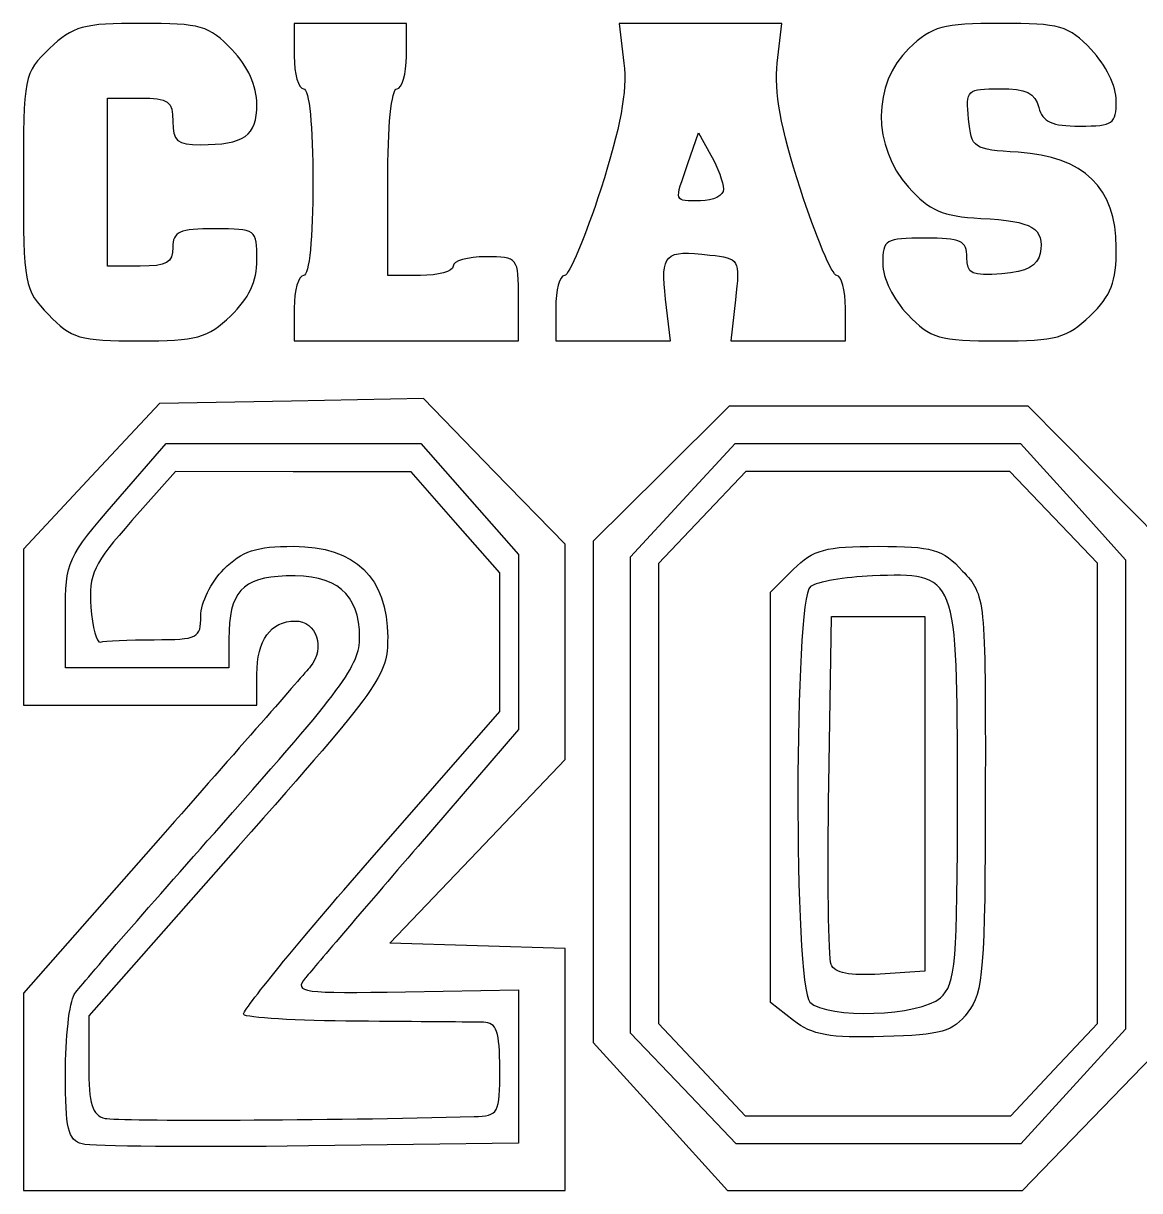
# Model space of a CAD drawing. Header units: centimetres. Extents: x -20.3 to 17.7, y -15.5 to 14.8.
# Drawn here: x 2.67 to 10.28, y 6.04 to 14 of the extents above; entities that cross this region are included whole.
import ezdxf

# ---------------------------------------------------------------- set-up
doc = ezdxf.new("R2010")
doc.units = ezdxf.units.CM
doc.header["$MEASUREMENT"] = 0
doc.layers.add('Layer 1', color=7, linetype='Continuous')

msp = doc.modelspace()

# ---------------------------------------------------------------- linework, layer by layer
at = {"layer": 'Layer 1'}
for points, knots in [([(2.83904, 12.01385), (2.67356, 12.18658), (2.66788, 12.21681), (2.66788, 12.92553), (2.66788, 12.92553), (2.66788, 13.64551), (2.67107, 13.6616), (2.84653, 13.82971), (2.84653, 13.82971), (3.00567, 13.98218), (3.07392, 14.00087), (3.47157, 14.00087), (3.47157, 14.00087), (3.87751, 14.00087), (3.93347, 13.98468), (4.08912, 13.82222), (4.08912, 13.82222), (4.19935, 13.70716), (4.26028, 13.57355), (4.26028, 13.44686), (4.26028, 13.44686), (4.26028, 13.23304), (4.17516, 13.17282), (3.87289, 13.17282), (3.87289, 13.17282), (3.71708, 13.17282), (3.68701, 13.19858), (3.68701, 13.33206), (3.68701, 13.33206), (3.68701, 13.47158), (3.65941, 13.4913), (3.46407, 13.4913), (3.46407, 13.4913), (3.46407, 13.4913), (3.24113, 13.4913), (3.24113, 13.4913), (3.24113, 13.4913), (3.24113, 13.4913), (3.24113, 12.91804), (3.24113, 12.91804), (3.24113, 12.91804), (3.24113, 12.91804), (3.24113, 12.34478), (3.24113, 12.34478), (3.24113, 12.34478), (3.24113, 12.34478), (3.46407, 12.34478), (3.46407, 12.34478), (3.46407, 12.34478), (3.64454, 12.34478), (3.68701, 12.36904), (3.68701, 12.47217), (3.68701, 12.47217), (3.68701, 12.58069), (3.72948, 12.59956), (3.97364, 12.59956), (3.97364, 12.59956), (4.25567, 12.59956), (4.26027, 12.59617), (4.26027, 12.38854), (4.26027, 12.38854), (4.26027, 12.24049), (4.20696, 12.12645), (4.08162, 12.00636), (4.08162, 12.00636), (3.92248, 11.85389), (3.85423, 11.8352), (3.45658, 11.8352), (3.45658, 11.8352), (3.05064, 11.8352), (2.99468, 11.85139), (2.83903, 12.01385), (2.83903, 12.01385), (2.83903, 12.01385), (2.83904, 12.01385), (2.83904, 12.01385)], [0, 0, 0, 0, 0.05, 0.05, 0.05, 0.05, 0.1, 0.1, 0.1, 0.1, 0.15, 0.15, 0.15, 0.15, 0.2, 0.2, 0.2, 0.2, 0.25, 0.25, 0.25, 0.25, 0.3, 0.3, 0.3, 0.3, 0.35, 0.35, 0.35, 0.35, 0.4, 0.4, 0.4, 0.4, 0.45, 0.45, 0.45, 0.45, 0.5, 0.5, 0.5, 0.5, 0.55, 0.55, 0.55, 0.55, 0.6, 0.6, 0.6, 0.6, 0.65, 0.65, 0.65, 0.65, 0.7, 0.7, 0.7, 0.7, 0.75, 0.75, 0.75, 0.75, 0.8, 0.8, 0.8, 0.8, 0.85, 0.85, 0.85, 0.85, 0.9, 0.9, 0.9, 0.9, 1, 1, 1, 1]), ([(4.51507, 12.05814), (4.51507, 12.18075), (4.54373, 12.28108), (4.57877, 12.28108), (4.57877, 12.28108), (4.61699, 12.28108), (4.64247, 12.53586), (4.64247, 12.91804), (4.64247, 12.91804), (4.64247, 13.30022), (4.61699, 13.555), (4.57877, 13.555), (4.57877, 13.555), (4.54374, 13.555), (4.51507, 13.65532), (4.51507, 13.77794), (4.51507, 13.77794), (4.51507, 13.77794), (4.51507, 14.00088), (4.51507, 14.00088), (4.51507, 14.00088), (4.51507, 14.00088), (4.89725, 14.00088), (4.89725, 14.00088), (4.89725, 14.00088), (4.89725, 14.00088), (5.27942, 14.00088), (5.27942, 14.00088), (5.27942, 14.00088), (5.27942, 14.00088), (5.27942, 13.77794), (5.27942, 13.77794), (5.27942, 13.77794), (5.27942, 13.65533), (5.25076, 13.555), (5.21572, 13.555), (5.21572, 13.555), (5.1775, 13.555), (5.15202, 13.30022), (5.15202, 12.91804), (5.15202, 12.91804), (5.15202, 12.91804), (5.15202, 12.28108), (5.15202, 12.28108), (5.15202, 12.28108), (5.15202, 12.28108), (5.37495, 12.28108), (5.37495, 12.28108), (5.37495, 12.28108), (5.49757, 12.28108), (5.59789, 12.30974), (5.59789, 12.34478), (5.59789, 12.34478), (5.59789, 12.37981), (5.69821, 12.40848), (5.82083, 12.40848), (5.82083, 12.40848), (6.04259, 12.40848), (6.04377, 12.40696), (6.04377, 12.12185), (6.04377, 12.12185), (6.04377, 12.12185), (6.04377, 11.83522), (6.04377, 11.83522), (6.04377, 11.83522), (6.04377, 11.83522), (5.27942, 11.83522), (5.27942, 11.83522), (5.27942, 11.83522), (5.27942, 11.83522), (4.51507, 11.83522), (4.51507, 11.83522), (4.51507, 11.83522), (4.51507, 11.83522), (4.51507, 12.05816), (4.51507, 12.05816), (4.51507, 12.05816), (4.51507, 12.05816), (4.51507, 12.05814), (4.51507, 12.05814)], [0, 0, 0, 0, 0.047619, 0.047619, 0.047619, 0.047619, 0.0952381, 0.0952381, 0.0952381, 0.0952381, 0.1428571, 0.1428571, 0.1428571, 0.1428571, 0.1904762, 0.1904762, 0.1904762, 0.1904762, 0.2380952, 0.2380952, 0.2380952, 0.2380952, 0.2857143, 0.2857143, 0.2857143, 0.2857143, 0.3333333, 0.3333333, 0.3333333, 0.3333333, 0.3809524, 0.3809524, 0.3809524, 0.3809524, 0.4285714, 0.4285714, 0.4285714, 0.4285714, 0.4761905, 0.4761905, 0.4761905, 0.4761905, 0.5238095, 0.5238095, 0.5238095, 0.5238095, 0.5714286, 0.5714286, 0.5714286, 0.5714286, 0.6190476, 0.6190476, 0.6190476, 0.6190476, 0.6666667, 0.6666667, 0.6666667, 0.6666667, 0.7142857, 0.7142857, 0.7142857, 0.7142857, 0.7619048, 0.7619048, 0.7619048, 0.7619048, 0.8095238, 0.8095238, 0.8095238, 0.8095238, 0.8571429, 0.8571429, 0.8571429, 0.8571429, 0.9047619, 0.9047619, 0.9047619, 0.9047619, 1, 1, 1, 1]), ([(6.29855, 12.05814), (6.29855, 12.18075), (6.32485, 12.28108), (6.35699, 12.28108), (6.35699, 12.28108), (6.38914, 12.28108), (6.50078, 12.54621), (6.60509, 12.87027), (6.60509, 12.87027), (6.74104, 13.29264), (6.78572, 13.5361), (6.76289, 13.73017), (6.76289, 13.73017), (6.76289, 13.73017), (6.73104, 14.00088), (6.73104, 14.00088), (6.73104, 14.00088), (6.73104, 14.00088), (7.28584, 14.00088), (7.28584, 14.00088), (7.28584, 14.00088), (7.28584, 14.00088), (7.84064, 14.00088), (7.84064, 14.00088), (7.84064, 14.00088), (7.84064, 14.00088), (7.80879, 13.73017), (7.80879, 13.73017), (7.80879, 13.73017), (7.78596, 13.53611), (7.83064, 13.29265), (7.96659, 12.87027), (7.96659, 12.87027), (8.0709, 12.54622), (8.18254, 12.28108), (8.21469, 12.28108), (8.21469, 12.28108), (8.24683, 12.28108), (8.27313, 12.18076), (8.27313, 12.05814), (8.27313, 12.05814), (8.27313, 12.05814), (8.27313, 11.8352), (8.27313, 11.8352), (8.27313, 11.8352), (8.27313, 11.8352), (7.88267, 11.8352), (7.88267, 11.8352), (7.88267, 11.8352), (7.88267, 11.8352), (7.49221, 11.8352), (7.49221, 11.8352), (7.49221, 11.8352), (7.49221, 11.8352), (7.52384, 12.11586), (7.52384, 12.11586), (7.52384, 12.11586), (7.55508, 12.39296), (7.55285, 12.39682), (7.348, 12.42074), (7.348, 12.42074), (7.0388, 12.45684), (7.01239, 12.43035), (7.04746, 12.11924), (7.04746, 12.11924), (7.04746, 12.11924), (7.07947, 11.83521), (7.07947, 11.83521), (7.07947, 11.83521), (7.07947, 11.83521), (6.68901, 11.83521), (6.68901, 11.83521), (6.68901, 11.83521), (6.68901, 11.83521), (6.29855, 11.83521), (6.29855, 11.83521), (6.29855, 11.83521), (6.29855, 11.83521), (6.29855, 12.05815), (6.29855, 12.05815), (6.29855, 12.05815), (6.29855, 12.05815), (6.29855, 12.05814), (6.29855, 12.05814)], [0, 0, 0, 0, 0.0454545, 0.0454545, 0.0454545, 0.0454545, 0.0909091, 0.0909091, 0.0909091, 0.0909091, 0.1363636, 0.1363636, 0.1363636, 0.1363636, 0.1818182, 0.1818182, 0.1818182, 0.1818182, 0.2272727, 0.2272727, 0.2272727, 0.2272727, 0.2727273, 0.2727273, 0.2727273, 0.2727273, 0.3181818, 0.3181818, 0.3181818, 0.3181818, 0.3636364, 0.3636364, 0.3636364, 0.3636364, 0.4090909, 0.4090909, 0.4090909, 0.4090909, 0.4545455, 0.4545455, 0.4545455, 0.4545455, 0.5, 0.5, 0.5, 0.5, 0.5454545, 0.5454545, 0.5454545, 0.5454545, 0.5909091, 0.5909091, 0.5909091, 0.5909091, 0.6363636, 0.6363636, 0.6363636, 0.6363636, 0.6818182, 0.6818182, 0.6818182, 0.6818182, 0.7272727, 0.7272727, 0.7272727, 0.7272727, 0.7727273, 0.7727273, 0.7727273, 0.7727273, 0.8181818, 0.8181818, 0.8181818, 0.8181818, 0.8636364, 0.8636364, 0.8636364, 0.8636364, 0.9090909, 0.9090909, 0.9090909, 0.9090909, 1, 1, 1, 1]), ([(8.69907, 12.01385), (8.59985, 12.11742), (8.52791, 12.26465), (8.52791, 12.36418), (8.52791, 12.36418), (8.52791, 12.52519), (8.54572, 12.53586), (8.81454, 12.53586), (8.81454, 12.53586), (9.06151, 12.53586), (9.10117, 12.5177), (9.10117, 12.40462), (9.10117, 12.40462), (9.10117, 12.29196), (9.13491, 12.27618), (9.3395, 12.29315), (9.3395, 12.29315), (9.51177, 12.30744), (9.58405, 12.34569), (9.60026, 12.43115), (9.60026, 12.43115), (9.633, 12.60377), (9.55291, 12.65134), (9.19671, 12.67085), (9.19671, 12.67085), (8.93384, 12.68525), (8.84782, 12.72226), (8.70408, 12.88278), (8.70408, 12.88278), (8.45454, 13.16147), (8.45565, 13.58933), (8.70657, 13.8297), (8.70657, 13.8297), (8.86571, 13.98217), (8.93396, 14.00086), (9.33161, 14.00086), (9.33161, 14.00086), (9.73755, 14.00086), (9.79351, 13.98467), (9.94916, 13.82221), (9.94916, 13.82221), (10.04839, 13.71864), (10.12032, 13.57141), (10.12032, 13.47188), (10.12032, 13.47188), (10.12032, 13.31491), (10.09913, 13.3002), (9.87296, 13.3002), (9.87296, 13.3002), (9.67918, 13.3002), (9.61839, 13.32779), (9.5923, 13.42759), (9.5923, 13.42759), (9.56664, 13.52569), (9.50541, 13.55498), (9.32605, 13.55498), (9.32605, 13.55498), (9.10162, 13.55498), (9.09384, 13.54742), (9.11307, 13.34797), (9.11307, 13.34797), (9.13238, 13.14777), (9.14352, 13.14031), (9.45151, 13.12117), (9.45151, 13.12117), (9.89929, 13.09335), (10.12032, 12.87886), (10.12032, 12.47215), (10.12032, 12.47215), (10.12032, 12.23247), (10.08699, 12.14557), (9.94167, 12.00635), (9.94167, 12.00635), (9.78253, 11.85388), (9.71428, 11.83519), (9.31663, 11.83519), (9.31663, 11.83519), (8.91069, 11.83519), (8.85473, 11.85138), (8.69908, 12.01384), (8.69908, 12.01384), (8.69908, 12.01384), (8.69907, 12.01385), (8.69907, 12.01385)], [0, 0, 0, 0, 0.0454545, 0.0454545, 0.0454545, 0.0454545, 0.0909091, 0.0909091, 0.0909091, 0.0909091, 0.1363636, 0.1363636, 0.1363636, 0.1363636, 0.1818182, 0.1818182, 0.1818182, 0.1818182, 0.2272727, 0.2272727, 0.2272727, 0.2272727, 0.2727273, 0.2727273, 0.2727273, 0.2727273, 0.3181818, 0.3181818, 0.3181818, 0.3181818, 0.3636364, 0.3636364, 0.3636364, 0.3636364, 0.4090909, 0.4090909, 0.4090909, 0.4090909, 0.4545455, 0.4545455, 0.4545455, 0.4545455, 0.5, 0.5, 0.5, 0.5, 0.5454545, 0.5454545, 0.5454545, 0.5454545, 0.5909091, 0.5909091, 0.5909091, 0.5909091, 0.6363636, 0.6363636, 0.6363636, 0.6363636, 0.6818182, 0.6818182, 0.6818182, 0.6818182, 0.7272727, 0.7272727, 0.7272727, 0.7272727, 0.7727273, 0.7727273, 0.7727273, 0.7727273, 0.8181818, 0.8181818, 0.8181818, 0.8181818, 0.8636364, 0.8636364, 0.8636364, 0.8636364, 0.9090909, 0.9090909, 0.9090909, 0.9090909, 1, 1, 1, 1]), ([(7.44283, 12.87026), (7.44156, 12.91405), (7.40272, 13.01817), (7.35645, 13.10163), (7.35645, 13.10163), (7.35645, 13.10163), (7.27233, 13.25338), (7.27233, 13.25338), (7.27233, 13.25338), (7.27233, 13.25338), (7.19947, 13.04436), (7.19947, 13.04436), (7.19947, 13.04436), (7.10587, 12.77587), (7.10084, 12.79065), (7.28584, 12.79065), (7.28584, 12.79065), (7.37342, 12.79065), (7.44407, 12.82648), (7.44283, 12.87027), (7.44283, 12.87027), (7.44283, 12.87027), (7.44283, 12.87026), (7.44283, 12.87026)], [0, 0, 0, 0, 0.1428571, 0.1428571, 0.1428571, 0.1428571, 0.2857143, 0.2857143, 0.2857143, 0.2857143, 0.4285714, 0.4285714, 0.4285714, 0.4285714, 0.5714286, 0.5714286, 0.5714286, 0.5714286, 0.7142857, 0.7142857, 0.7142857, 0.7142857, 1, 1, 1, 1]), ([(2.66788, 6.71192), (2.66788, 6.71192), (2.66788, 7.38497), (2.66788, 7.38497), (2.66788, 7.38497), (2.66788, 7.38497), (3.60322, 8.44764), (3.60322, 8.44764), (3.60322, 8.44764), (4.11766, 9.03211), (4.57696, 9.55632), (4.62389, 9.61256), (4.62389, 9.61256), (4.72875, 9.73822), (4.66732, 9.92433), (4.52098, 9.92433), (4.52098, 9.92433), (4.35497, 9.92433), (4.26027, 9.79245), (4.26027, 9.56126), (4.26027, 9.56126), (4.26027, 9.56126), (4.26027, 9.35106), (4.26027, 9.35106), (4.26027, 9.35106), (4.26027, 9.35106), (3.46407, 9.35106), (3.46407, 9.35106), (3.46407, 9.35106), (3.46407, 9.35106), (2.66787, 9.35106), (2.66787, 9.35106), (2.66787, 9.35106), (2.66787, 9.35106), (2.66787, 9.8831), (2.66787, 9.8831), (2.66787, 9.8831), (2.66787, 9.8831), (2.66787, 10.41514), (2.66787, 10.41514), (2.66787, 10.41514), (2.66787, 10.41514), (3.13176, 10.9117), (3.13176, 10.9117), (3.13176, 10.9117), (3.13176, 10.9117), (3.59565, 11.40826), (3.59565, 11.40826), (3.59565, 11.40826), (3.59565, 11.40826), (4.49583, 11.42485), (4.49583, 11.42485), (4.49583, 11.42485), (4.49583, 11.42485), (5.396, 11.44144), (5.396, 11.44144), (5.396, 11.44144), (5.396, 11.44144), (5.87912, 10.94499), (5.87912, 10.94499), (5.87912, 10.94499), (5.87912, 10.94499), (6.36224, 10.44854), (6.36224, 10.44854), (6.36224, 10.44854), (6.36224, 10.44854), (6.36224, 9.71411), (6.36224, 9.71411), (6.36224, 9.71411), (6.36224, 9.71411), (6.36224, 8.97968), (6.36224, 8.97968), (6.36224, 8.97968), (6.36224, 8.97968), (5.76438, 8.35325), (5.76438, 8.35325), (5.76438, 8.35325), (5.76438, 8.35325), (5.16653, 7.72682), (5.16653, 7.72682), (5.16653, 7.72682), (5.16653, 7.72682), (5.76438, 7.70859), (5.76438, 7.70859), (5.76438, 7.70859), (5.76438, 7.70859), (6.36224, 7.69036), (6.36224, 7.69036), (6.36224, 7.69036), (6.36224, 7.69036), (6.36224, 6.86462), (6.36224, 6.86462), (6.36224, 6.86462), (6.36224, 6.86462), (6.36224, 6.03888), (6.36224, 6.03888), (6.36224, 6.03888), (6.36224, 6.03888), (4.51506, 6.03888), (4.51506, 6.03888), (4.51506, 6.03888), (4.51506, 6.03888), (2.66788, 6.03888), (2.66788, 6.03888), (2.66788, 6.03888), (2.66788, 6.03888), (2.66788, 6.71193), (2.66788, 6.71193), (2.66788, 6.71193), (2.66788, 6.71193), (2.66788, 6.71192), (2.66788, 6.71192)], [0, 0, 0, 0, 0.0344828, 0.0344828, 0.0344828, 0.0344828, 0.0689655, 0.0689655, 0.0689655, 0.0689655, 0.1034483, 0.1034483, 0.1034483, 0.1034483, 0.137931, 0.137931, 0.137931, 0.137931, 0.1724138, 0.1724138, 0.1724138, 0.1724138, 0.2068966, 0.2068966, 0.2068966, 0.2068966, 0.2413793, 0.2413793, 0.2413793, 0.2413793, 0.2758621, 0.2758621, 0.2758621, 0.2758621, 0.3103448, 0.3103448, 0.3103448, 0.3103448, 0.3448276, 0.3448276, 0.3448276, 0.3448276, 0.3793103, 0.3793103, 0.3793103, 0.3793103, 0.4137931, 0.4137931, 0.4137931, 0.4137931, 0.4482759, 0.4482759, 0.4482759, 0.4482759, 0.4827586, 0.4827586, 0.4827586, 0.4827586, 0.5172414, 0.5172414, 0.5172414, 0.5172414, 0.5517241, 0.5517241, 0.5517241, 0.5517241, 0.5862069, 0.5862069, 0.5862069, 0.5862069, 0.6206897, 0.6206897, 0.6206897, 0.6206897, 0.6551724, 0.6551724, 0.6551724, 0.6551724, 0.6896552, 0.6896552, 0.6896552, 0.6896552, 0.7241379, 0.7241379, 0.7241379, 0.7241379, 0.7586207, 0.7586207, 0.7586207, 0.7586207, 0.7931034, 0.7931034, 0.7931034, 0.7931034, 0.8275862, 0.8275862, 0.8275862, 0.8275862, 0.862069, 0.862069, 0.862069, 0.862069, 0.8965517, 0.8965517, 0.8965517, 0.8965517, 0.9310345, 0.9310345, 0.9310345, 0.9310345, 1, 1, 1, 1]), ([(7.01137, 6.54367), (7.01137, 6.54367), (6.55334, 7.04847), (6.55334, 7.04847), (6.55334, 7.04847), (6.55334, 7.04847), (6.55334, 8.7587), (6.55334, 8.7587), (6.55334, 8.7587), (6.55334, 8.7587), (6.55334, 10.46893), (6.55334, 10.46893), (6.55334, 10.46893), (6.55334, 10.46893), (7.01663, 10.92913), (7.01663, 10.92913), (7.01663, 10.92913), (7.01663, 10.92913), (7.47992, 11.38933), (7.47992, 11.38933), (7.47992, 11.38933), (7.47992, 11.38933), (8.49915, 11.38933), (8.49915, 11.38933), (8.49915, 11.38933), (8.49915, 11.38933), (9.51839, 11.38933), (9.51839, 11.38933), (9.51839, 11.38933), (9.51839, 11.38933), (9.97859, 10.92604), (9.97859, 10.92604), (9.97859, 10.92604), (9.97859, 10.92604), (10.43879, 10.46275), (10.43879, 10.46275), (10.43879, 10.46275), (10.43879, 10.46275), (10.43688, 8.74446), (10.43688, 8.74446), (10.43688, 8.74446), (10.43688, 8.74446), (10.43497, 7.02617), (10.43497, 7.02617), (10.43497, 7.02617), (10.43497, 7.02617), (9.95797, 6.53253), (9.95797, 6.53253), (9.95797, 6.53253), (9.95797, 6.53253), (9.48096, 6.03889), (9.48096, 6.03889), (9.48096, 6.03889), (9.48096, 6.03889), (8.47521, 6.03889), (8.47521, 6.03889), (8.47521, 6.03889), (8.47521, 6.03889), (7.46945, 6.03889), (7.46945, 6.03889), (7.46945, 6.03889), (7.46945, 6.03889), (7.01142, 6.54369), (7.01142, 6.54369), (7.01142, 6.54369), (7.01142, 6.54369), (7.01137, 6.54367), (7.01137, 6.54367)], [0, 0, 0, 0, 0.0555556, 0.0555556, 0.0555556, 0.0555556, 0.1111111, 0.1111111, 0.1111111, 0.1111111, 0.1666667, 0.1666667, 0.1666667, 0.1666667, 0.2222222, 0.2222222, 0.2222222, 0.2222222, 0.2777778, 0.2777778, 0.2777778, 0.2777778, 0.3333333, 0.3333333, 0.3333333, 0.3333333, 0.3888889, 0.3888889, 0.3888889, 0.3888889, 0.4444444, 0.4444444, 0.4444444, 0.4444444, 0.5, 0.5, 0.5, 0.5, 0.5555556, 0.5555556, 0.5555556, 0.5555556, 0.6111111, 0.6111111, 0.6111111, 0.6111111, 0.6666667, 0.6666667, 0.6666667, 0.6666667, 0.7222222, 0.7222222, 0.7222222, 0.7222222, 0.7777778, 0.7777778, 0.7777778, 0.7777778, 0.8333333, 0.8333333, 0.8333333, 0.8333333, 0.8888889, 0.8888889, 0.8888889, 0.8888889, 1, 1, 1, 1]), ([(6.04382, 6.88517), (6.04382, 6.88517), (6.04382, 7.40834), (6.04382, 7.40834), (6.04382, 7.40834), (6.04382, 7.40834), (5.27402, 7.39529), (5.27402, 7.39529), (5.27402, 7.39529), (4.56553, 7.38328), (4.51099, 7.39063), (4.58924, 7.48746), (4.58924, 7.48746), (4.63601, 7.54533), (4.98241, 7.95065), (5.35901, 8.38818), (5.35901, 8.38818), (5.35901, 8.38818), (6.04374, 9.18368), (6.04374, 9.18368), (6.04374, 9.18368), (6.04374, 9.18368), (6.04374, 9.78121), (6.04374, 9.78121), (6.04374, 9.78121), (6.04374, 9.78121), (6.04374, 10.37874), (6.04374, 10.37874), (6.04374, 10.37874), (6.04374, 10.37874), (5.71109, 10.75665), (5.71109, 10.75665), (5.71109, 10.75665), (5.71109, 10.75665), (5.37845, 11.13456), (5.37845, 11.13456), (5.37845, 11.13456), (5.37845, 11.13456), (4.51043, 11.13456), (4.51043, 11.13456), (4.51043, 11.13456), (4.51043, 11.13456), (3.64241, 11.13456), (3.64241, 11.13456), (3.64241, 11.13456), (3.64241, 11.13456), (3.29846, 10.7391), (3.29846, 10.7391), (3.29846, 10.7391), (2.96743, 10.35851), (2.9545, 10.32978), (2.9545, 9.97475), (2.9545, 9.97475), (2.9545, 9.97475), (2.9545, 9.60585), (2.9545, 9.60585), (2.9545, 9.60585), (2.9545, 9.60585), (3.51184, 9.60585), (3.51184, 9.60585), (3.51184, 9.60585), (3.51184, 9.60585), (4.06918, 9.60585), (4.06918, 9.60585), (4.06918, 9.60585), (4.06918, 9.60585), (4.06918, 9.80113), (4.06918, 9.80113), (4.06918, 9.80113), (4.06918, 10.12143), (4.15869, 10.22045), (4.45888, 10.23221), (4.45888, 10.23221), (4.79917, 10.24554), (4.96093, 10.11039), (4.96093, 9.81273), (4.96093, 9.81273), (4.96093, 9.62053), (4.84464, 9.46258), (4.01855, 8.53276), (4.01855, 8.53276), (3.50024, 7.94936), (3.0488, 7.42905), (3.01534, 7.3765), (3.01534, 7.3765), (2.98189, 7.32395), (2.95451, 7.08031), (2.95451, 6.83508), (2.95451, 6.83508), (2.95451, 6.46073), (2.97282, 6.3841), (3.06869, 6.35736), (3.06869, 6.35736), (3.13148, 6.33984), (3.82657, 6.33372), (4.61332, 6.34376), (4.61332, 6.34376), (4.61332, 6.34376), (6.04377, 6.36201), (6.04377, 6.36201), (6.04377, 6.36201), (6.04377, 6.36201), (6.04377, 6.88518), (6.04377, 6.88518), (6.04377, 6.88518), (6.04377, 6.88518), (6.04382, 6.88517), (6.04382, 6.88517)], [0, 0, 0, 0, 0.0357143, 0.0357143, 0.0357143, 0.0357143, 0.0714286, 0.0714286, 0.0714286, 0.0714286, 0.1071429, 0.1071429, 0.1071429, 0.1071429, 0.1428571, 0.1428571, 0.1428571, 0.1428571, 0.1785714, 0.1785714, 0.1785714, 0.1785714, 0.2142857, 0.2142857, 0.2142857, 0.2142857, 0.25, 0.25, 0.25, 0.25, 0.2857143, 0.2857143, 0.2857143, 0.2857143, 0.3214286, 0.3214286, 0.3214286, 0.3214286, 0.3571429, 0.3571429, 0.3571429, 0.3571429, 0.3928571, 0.3928571, 0.3928571, 0.3928571, 0.4285714, 0.4285714, 0.4285714, 0.4285714, 0.4642857, 0.4642857, 0.4642857, 0.4642857, 0.5, 0.5, 0.5, 0.5, 0.5357143, 0.5357143, 0.5357143, 0.5357143, 0.5714286, 0.5714286, 0.5714286, 0.5714286, 0.6071429, 0.6071429, 0.6071429, 0.6071429, 0.6428571, 0.6428571, 0.6428571, 0.6428571, 0.6785714, 0.6785714, 0.6785714, 0.6785714, 0.7142857, 0.7142857, 0.7142857, 0.7142857, 0.75, 0.75, 0.75, 0.75, 0.7857143, 0.7857143, 0.7857143, 0.7857143, 0.8214286, 0.8214286, 0.8214286, 0.8214286, 0.8571429, 0.8571429, 0.8571429, 0.8571429, 0.8928571, 0.8928571, 0.8928571, 0.8928571, 0.9285714, 0.9285714, 0.9285714, 0.9285714, 1, 1, 1, 1]), ([(9.8271, 6.749), (9.8271, 6.749), (10.18401, 7.14065), (10.18401, 7.14065), (10.18401, 7.14065), (10.18401, 7.14065), (10.18401, 8.74141), (10.18401, 8.74141), (10.18401, 8.74141), (10.18401, 8.74141), (10.18401, 10.34217), (10.18401, 10.34217), (10.18401, 10.34217), (10.18401, 10.34217), (9.82613, 10.73836), (9.82613, 10.73836), (9.82613, 10.73836), (9.82613, 10.73836), (9.46825, 11.13455), (9.46825, 11.13455), (9.46825, 11.13455), (9.46825, 11.13455), (8.49537, 11.13455), (8.49537, 11.13455), (8.49537, 11.13455), (8.49537, 11.13455), (7.52249, 11.13455), (7.52249, 11.13455), (7.52249, 11.13455), (7.52249, 11.13455), (7.1653, 10.74874), (7.1653, 10.74874), (7.1653, 10.74874), (7.1653, 10.74874), (6.80811, 10.36293), (6.80811, 10.36293), (6.80811, 10.36293), (6.80811, 10.36293), (6.80811, 8.73758), (6.80811, 8.73758), (6.80811, 8.73758), (6.80811, 8.73758), (6.80811, 7.11223), (6.80811, 7.11223), (6.80811, 7.11223), (6.80811, 7.11223), (7.16813, 6.73478), (7.16813, 6.73478), (7.16813, 6.73478), (7.16813, 6.73478), (7.52815, 6.35733), (7.52815, 6.35733), (7.52815, 6.35733), (7.52815, 6.35733), (8.49916, 6.35733), (8.49916, 6.35733), (8.49916, 6.35733), (8.49916, 6.35733), (9.47017, 6.35733), (9.47017, 6.35733), (9.47017, 6.35733), (9.47017, 6.35733), (9.82708, 6.74898), (9.82708, 6.74898), (9.82708, 6.74898), (9.82708, 6.74898), (9.8271, 6.749), (9.8271, 6.749)], [0, 0, 0, 0, 0.0555556, 0.0555556, 0.0555556, 0.0555556, 0.1111111, 0.1111111, 0.1111111, 0.1111111, 0.1666667, 0.1666667, 0.1666667, 0.1666667, 0.2222222, 0.2222222, 0.2222222, 0.2222222, 0.2777778, 0.2777778, 0.2777778, 0.2777778, 0.3333333, 0.3333333, 0.3333333, 0.3333333, 0.3888889, 0.3888889, 0.3888889, 0.3888889, 0.4444444, 0.4444444, 0.4444444, 0.4444444, 0.5, 0.5, 0.5, 0.5, 0.5555556, 0.5555556, 0.5555556, 0.5555556, 0.6111111, 0.6111111, 0.6111111, 0.6111111, 0.6666667, 0.6666667, 0.6666667, 0.6666667, 0.7222222, 0.7222222, 0.7222222, 0.7222222, 0.7777778, 0.7777778, 0.7777778, 0.7777778, 0.8333333, 0.8333333, 0.8333333, 0.8333333, 0.8888889, 0.8888889, 0.8888889, 0.8888889, 1, 1, 1, 1]), ([(3.22522, 6.53197), (3.13636, 6.55254), (3.11375, 6.62612), (3.11375, 6.89466), (3.11375, 6.89466), (3.11375, 6.89466), (3.11375, 7.23154), (3.11375, 7.23154), (3.11375, 7.23154), (3.11375, 7.23154), (4.13289, 8.38578), (4.13289, 8.38578), (4.13289, 8.38578), (5.1105, 9.49299), (5.15203, 9.55112), (5.15203, 9.81244), (5.15203, 9.81244), (5.15203, 10.22012), (4.93104, 10.43389), (4.5096, 10.43389), (4.5096, 10.43389), (4.25605, 10.43389), (4.1588, 10.40189), (4.03445, 10.27754), (4.03445, 10.27754), (3.94846, 10.19155), (3.87811, 10.04823), (3.87811, 9.95906), (3.87811, 9.95906), (3.87811, 9.80696), (3.8584, 9.79692), (3.55963, 9.79692), (3.55963, 9.79692), (3.38447, 9.79692), (3.21965, 9.78975), (3.19338, 9.781), (3.19338, 9.781), (3.16711, 9.77224), (3.13772, 9.87973), (3.12809, 10.01986), (3.12809, 10.01986), (3.11265, 10.2444), (3.14588, 10.31434), (3.40803, 10.60905), (3.40803, 10.60905), (3.40803, 10.60905), (3.70549, 10.94345), (3.70549, 10.94345), (3.70549, 10.94345), (3.70549, 10.94345), (4.50838, 10.94265), (4.50838, 10.94265), (4.50838, 10.94265), (4.50838, 10.94265), (5.31127, 10.94185), (5.31127, 10.94185), (5.31127, 10.94185), (5.31127, 10.94185), (5.61383, 10.59684), (5.61383, 10.59684), (5.61383, 10.59684), (5.61383, 10.59684), (5.91639, 10.25184), (5.91639, 10.25184), (5.91639, 10.25184), (5.91639, 10.25184), (5.91639, 9.77908), (5.91639, 9.77908), (5.91639, 9.77908), (5.91639, 9.77908), (5.91639, 9.30632), (5.91639, 9.30632), (5.91639, 9.30632), (5.91639, 9.30632), (5.03083, 8.29363), (5.03083, 8.29363), (5.03083, 8.29363), (4.54377, 7.73665), (4.15646, 7.26275), (4.17015, 7.24052), (4.17015, 7.24052), (4.18384, 7.21829), (4.53218, 7.19769), (4.94425, 7.19474), (4.94425, 7.19474), (5.35632, 7.1918), (5.74362, 7.18849), (5.80493, 7.18739), (5.80493, 7.18739), (5.89597, 7.18576), (5.9164, 7.12701), (5.9164, 6.86692), (5.9164, 6.86692), (5.9164, 6.56306), (5.90836, 6.54823), (5.74124, 6.54389), (5.74124, 6.54389), (4.75504, 6.51828), (3.31388, 6.51145), (3.22525, 6.53197), (3.22525, 6.53197), (3.22525, 6.53197), (3.22522, 6.53197), (3.22522, 6.53197)], [0, 0, 0, 0, 0.037037, 0.037037, 0.037037, 0.037037, 0.0740741, 0.0740741, 0.0740741, 0.0740741, 0.1111111, 0.1111111, 0.1111111, 0.1111111, 0.1481481, 0.1481481, 0.1481481, 0.1481481, 0.1851852, 0.1851852, 0.1851852, 0.1851852, 0.2222222, 0.2222222, 0.2222222, 0.2222222, 0.2592593, 0.2592593, 0.2592593, 0.2592593, 0.2962963, 0.2962963, 0.2962963, 0.2962963, 0.3333333, 0.3333333, 0.3333333, 0.3333333, 0.3703704, 0.3703704, 0.3703704, 0.3703704, 0.4074074, 0.4074074, 0.4074074, 0.4074074, 0.4444444, 0.4444444, 0.4444444, 0.4444444, 0.4814815, 0.4814815, 0.4814815, 0.4814815, 0.5185185, 0.5185185, 0.5185185, 0.5185185, 0.5555556, 0.5555556, 0.5555556, 0.5555556, 0.5925926, 0.5925926, 0.5925926, 0.5925926, 0.6296296, 0.6296296, 0.6296296, 0.6296296, 0.6666667, 0.6666667, 0.6666667, 0.6666667, 0.7037037, 0.7037037, 0.7037037, 0.7037037, 0.7407407, 0.7407407, 0.7407407, 0.7407407, 0.7777778, 0.7777778, 0.7777778, 0.7777778, 0.8148148, 0.8148148, 0.8148148, 0.8148148, 0.8518519, 0.8518519, 0.8518519, 0.8518519, 0.8888889, 0.8888889, 0.8888889, 0.8888889, 0.9259259, 0.9259259, 0.9259259, 0.9259259, 1, 1, 1, 1]), ([(7.29456, 6.86419), (7.29456, 6.86419), (6.99921, 7.17994), (6.99921, 7.17994), (6.99921, 7.17994), (6.99921, 7.17994), (6.99921, 8.74782), (6.99921, 8.74782), (6.99921, 8.74782), (6.99921, 8.74782), (6.99921, 10.3157), (6.99921, 10.3157), (6.99921, 10.3157), (6.99921, 10.3157), (7.2964, 10.62958), (7.2964, 10.62958), (7.2964, 10.62958), (7.2964, 10.62958), (7.59358, 10.94346), (7.59358, 10.94346), (7.59358, 10.94346), (7.59358, 10.94346), (8.49421, 10.94346), (8.49421, 10.94346), (8.49421, 10.94346), (8.49421, 10.94346), (9.39484, 10.94346), (9.39484, 10.94346), (9.39484, 10.94346), (9.39484, 10.94346), (9.69388, 10.63142), (9.69388, 10.63142), (9.69388, 10.63142), (9.69388, 10.63142), (9.99293, 10.31938), (9.99293, 10.31938), (9.99293, 10.31938), (9.99293, 10.31938), (9.99293, 8.74966), (9.99293, 8.74966), (9.99293, 8.74966), (9.99293, 8.74966), (9.99293, 7.17994), (9.99293, 7.17994), (9.99293, 7.17994), (9.99293, 7.17994), (9.69758, 6.86419), (9.69758, 6.86419), (9.69758, 6.86419), (9.69758, 6.86419), (9.40223, 6.54844), (9.40223, 6.54844), (9.40223, 6.54844), (9.40223, 6.54844), (8.49607, 6.54844), (8.49607, 6.54844), (8.49607, 6.54844), (8.49607, 6.54844), (7.58991, 6.54844), (7.58991, 6.54844), (7.58991, 6.54844), (7.58991, 6.54844), (7.29456, 6.86419), (7.29456, 6.86419)], [0, 0, 0, 0, 0.0588235, 0.0588235, 0.0588235, 0.0588235, 0.1176471, 0.1176471, 0.1176471, 0.1176471, 0.1764706, 0.1764706, 0.1764706, 0.1764706, 0.2352941, 0.2352941, 0.2352941, 0.2352941, 0.2941176, 0.2941176, 0.2941176, 0.2941176, 0.3529412, 0.3529412, 0.3529412, 0.3529412, 0.4117647, 0.4117647, 0.4117647, 0.4117647, 0.4705882, 0.4705882, 0.4705882, 0.4705882, 0.5294118, 0.5294118, 0.5294118, 0.5294118, 0.5882353, 0.5882353, 0.5882353, 0.5882353, 0.6470588, 0.6470588, 0.6470588, 0.6470588, 0.7058824, 0.7058824, 0.7058824, 0.7058824, 0.7647059, 0.7647059, 0.7647059, 0.7647059, 0.8235294, 0.8235294, 0.8235294, 0.8235294, 0.8823529, 0.8823529, 0.8823529, 0.8823529, 1, 1, 1, 1]), ([(9.10841, 7.25574), (9.21374, 7.39273), (9.22588, 7.54579), (9.22715, 8.75258), (9.22715, 8.75258), (9.22855, 10.09207), (9.22805, 10.09741), (9.07237, 10.26536), (9.07237, 10.26536), (8.93389, 10.41478), (8.86853, 10.4339), (8.49621, 10.4339), (8.49621, 10.4339), (8.13525, 10.4339), (8.05428, 10.41193), (7.9199, 10.27755), (7.9199, 10.27755), (7.9199, 10.27755), (7.76356, 10.12121), (7.76356, 10.12121), (7.76356, 10.12121), (7.76356, 10.12121), (7.76356, 8.72163), (7.76356, 8.72163), (7.76356, 8.72163), (7.76356, 8.72163), (7.76356, 7.32205), (7.76356, 7.32205), (7.76356, 7.32205), (7.76356, 7.32205), (7.9196, 7.19931), (7.9196, 7.19931), (7.9196, 7.19931), (8.0454, 7.10036), (8.16436, 7.07914), (8.53336, 7.08986), (8.53336, 7.08986), (8.93275, 7.10146), (9.00603, 7.1226), (9.10841, 7.25575), (9.10841, 7.25575), (9.10841, 7.25575), (9.10841, 7.25574), (9.10841, 7.25574)], [0, 0, 0, 0, 0.0833333, 0.0833333, 0.0833333, 0.0833333, 0.1666667, 0.1666667, 0.1666667, 0.1666667, 0.25, 0.25, 0.25, 0.25, 0.3333333, 0.3333333, 0.3333333, 0.3333333, 0.4166667, 0.4166667, 0.4166667, 0.4166667, 0.5, 0.5, 0.5, 0.5, 0.5833333, 0.5833333, 0.5833333, 0.5833333, 0.6666667, 0.6666667, 0.6666667, 0.6666667, 0.75, 0.75, 0.75, 0.75, 0.8333333, 0.8333333, 0.8333333, 0.8333333, 1, 1, 1, 1]), ([(8.03109, 7.32553), (7.91993, 7.43669), (7.9229, 10.07621), (8.03428, 10.159), (8.03428, 10.159), (8.07807, 10.19155), (8.26866, 10.2243), (8.45781, 10.23176), (8.45781, 10.23176), (9.03753, 10.25464), (9.03749, 10.25476), (9.03749, 8.74595), (9.03749, 8.74595), (9.03749, 7.58096), (9.02653, 7.45), (8.92101, 7.35451), (8.92101, 7.35451), (8.78196, 7.22868), (8.14857, 7.20805), (8.03109, 7.32553)], [0, 0, 0, 0, 0.1666667, 0.1666667, 0.1666667, 0.1666667, 0.3333333, 0.3333333, 0.3333333, 0.3333333, 0.5, 0.5, 0.5, 0.5, 0.6666667, 0.6666667, 0.6666667, 0.6666667, 1, 1, 1, 1]), ([(8.81455, 8.74595), (8.81455, 8.74595), (8.81455, 9.95617), (8.81455, 9.95617), (8.81455, 9.95617), (8.81455, 9.95617), (8.49607, 9.95617), (8.49607, 9.95617), (8.49607, 9.95617), (8.49607, 9.95617), (8.17759, 9.95617), (8.17759, 9.95617), (8.17759, 9.95617), (8.17759, 9.95617), (8.16014, 8.81178), (8.16014, 8.81178), (8.16014, 8.81178), (8.15055, 8.18237), (8.1574, 7.62902), (8.17541, 7.58212), (8.17541, 7.58212), (8.19797, 7.52333), (8.30233, 7.50288), (8.51134, 7.51628), (8.51134, 7.51628), (8.51134, 7.51628), (8.81454, 7.53572), (8.81454, 7.53572), (8.81454, 7.53572), (8.81454, 7.53572), (8.81454, 8.74594), (8.81454, 8.74594), (8.81454, 8.74594), (8.81454, 8.74594), (8.81455, 8.74595), (8.81455, 8.74595)], [0, 0, 0, 0, 0.1, 0.1, 0.1, 0.1, 0.2, 0.2, 0.2, 0.2, 0.3, 0.3, 0.3, 0.3, 0.4, 0.4, 0.4, 0.4, 0.5, 0.5, 0.5, 0.5, 0.6, 0.6, 0.6, 0.6, 0.7, 0.7, 0.7, 0.7, 0.8, 0.8, 0.8, 0.8, 1, 1, 1, 1])]:
    msp.add_open_spline(points, degree=3, knots=knots, dxfattribs=at)

doc.saveas('drawing.dxf')
